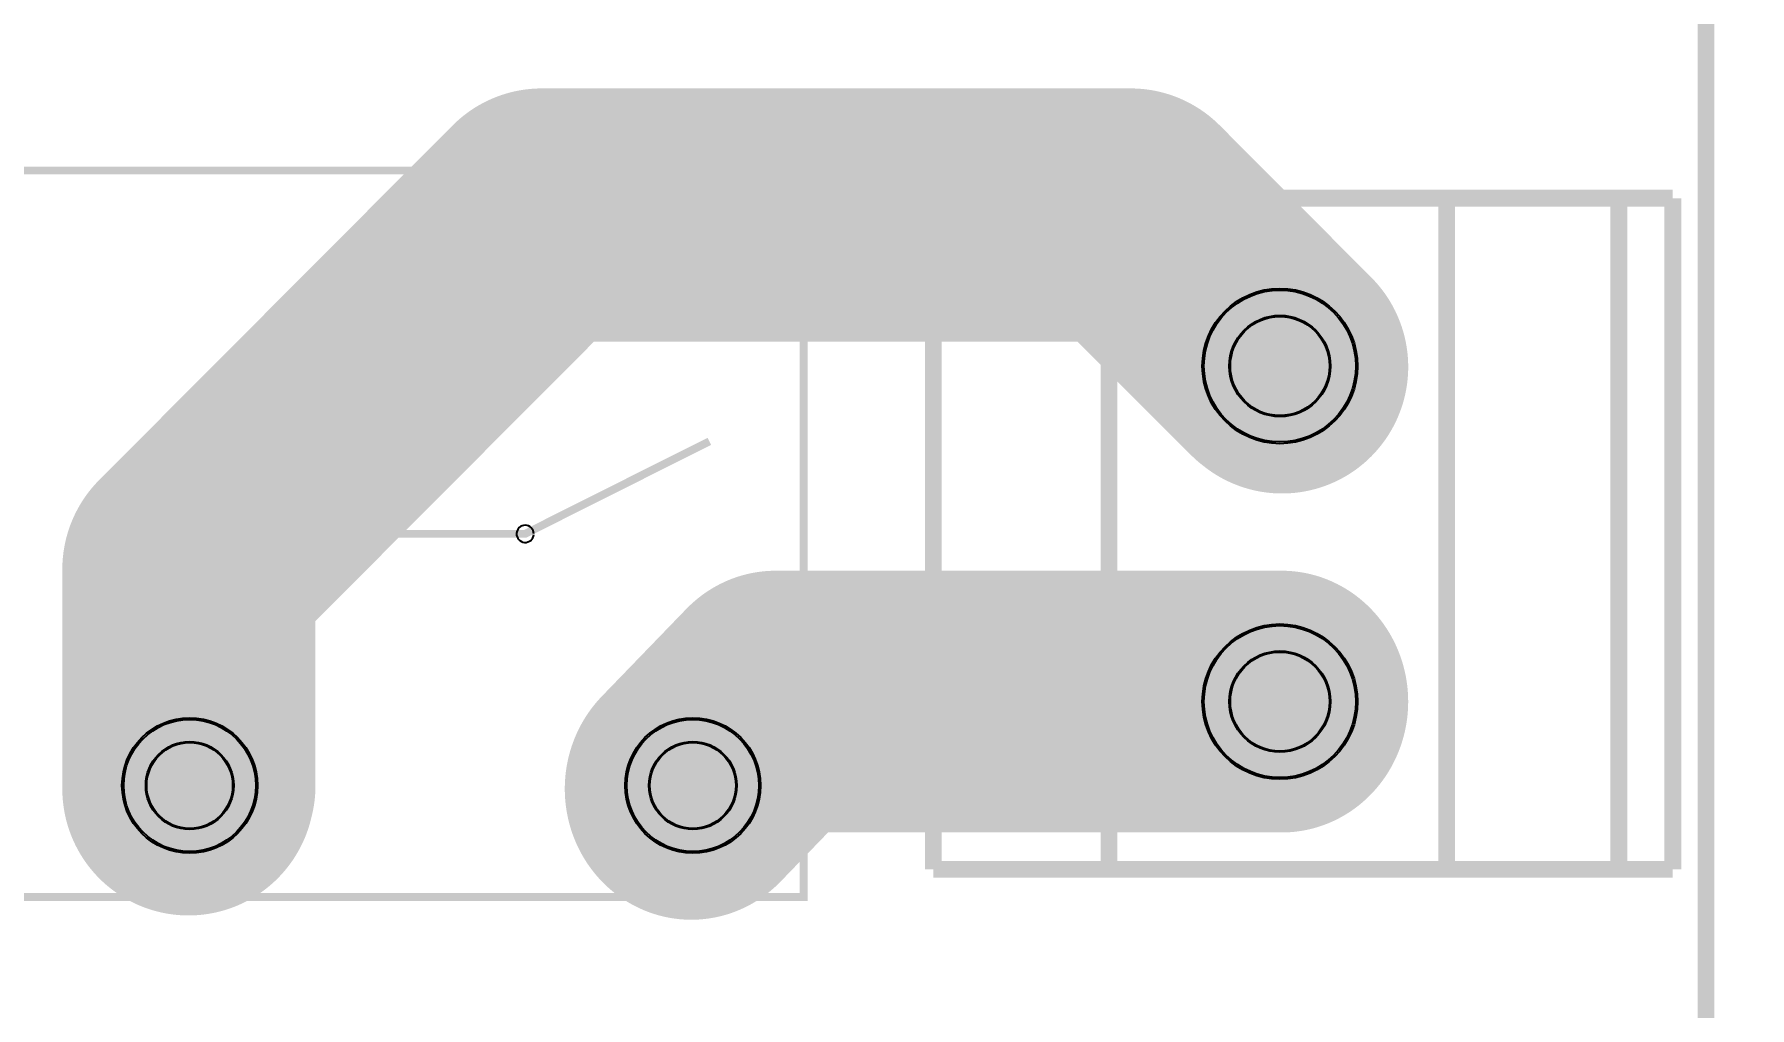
# Model space of a CAD drawing. Extents: x 2462 to 6780, y 1105 to 4890.
# Drawn here: x 5757 to 6780, y 2718 to 3298 of the extents above; entities that cross this region are included whole.
import ezdxf

# ---------------------------------------------------------------- set-up
doc = ezdxf.new("R2010")
doc.units = 9
for name, color, linetype, true_color in [('BoardOutLine', 7, 'Continuous', 0xff00ff), ('BottomLayer', 7, 'Continuous', 0x0000ff), ('BottomPasteMaskLayer', 7, 'Continuous', 0x800000), ('BottomSolderMaskLayer', 7, 'Continuous', 0xaa00ff), ('Multi-Layer', 7, 'Continuous', 0xc0c0c0), ('TopSilkLayer', 7, 'Continuous', 0xffcc00), ('TopSolderMaskLayer', 7, 'Continuous', 0x800080)]:
    doc.layers.add(name, color=color, linetype=linetype, true_color=true_color)

msp = doc.modelspace()

# ---------------------------------------------------------------- hatches: boundary and pattern name
at = {"layer": 'BottomLayer'}
for points in [[(5775, 2850), (5775, 2980), (5775.040000000001, 2982.453999999998), (5775.161, 2984.904999999999), (5775.361000000004, 2987.3509999999987), (5775.642, 2989.7890000000007), (5776.002, 2992.2170000000006), (5776.441000000006, 2994.6320000000014), (5776.958999999995, 2997.0310000000027), (5777.556000000004, 2999.411), (5778.228999999999, 3001.7710000000006), (5778.980000000003, 3004.108), (5779.807000000001, 3006.4190000000017), (5780.708999999995, 3008.701000000001), (5781.684999999998, 3010.9530000000013), (5782.735000000001, 3013.1719999999987), (5783.856, 3015.3549999999996), (5785.047999999995, 3017.5), (5786.310000000005, 3019.605000000003), (5787.639999999999, 3021.667999999998), (5789.035999999993, 3023.685999999998), (5790.498, 3025.6569999999992), (5792.024000000005, 3027.5790000000015), (5793.612000000001, 3029.451000000001), (5795.259999999995, 3031.2690000000002), (5796.967000000004, 3033.0329999999994), (6006.967000000004, 3243.0329999999994), (6008.731, 3244.7400000000016), (6010.548999999999, 3246.3880000000026), (6012.421000000002, 3247.9759999999987), (6014.343000000001, 3249.5020000000004), (6016.3139999999985, 3250.964), (6018.332000000002, 3252.3600000000006), (6020.394999999997, 3253.6900000000023), (6022.5, 3254.9519999999975), (6024.645000000004, 3256.1440000000002), (6026.827999999994, 3257.265000000003), (6029.046999999999, 3258.3149999999987), (6031.298999999999, 3259.2909999999974), (6033.581000000006, 3260.1929999999993), (6035.892000000007, 3261.019999999997), (6038.228999999999, 3261.7710000000006), (6040.589, 3262.4439999999995), (6042.969000000005, 3263.0409999999974), (6045.368000000002, 3263.559000000001), (6047.782999999996, 3263.9979999999996), (6050.210999999996, 3264.358), (6052.649000000005, 3264.639000000003), (6055.095000000001, 3264.839), (6057.546000000002, 3264.959999999999), (6060, 3265), (6410, 3265), (6412.453999999998, 3264.959999999999), (6414.904999999999, 3264.839), (6417.350999999995, 3264.639000000003), (6419.789000000004, 3264.358), (6422.217000000004, 3263.9979999999996), (6424.631999999998, 3263.559000000001), (6427.030999999995, 3263.0409999999974), (6429.411, 3262.4439999999995), (6431.771000000001, 3261.7710000000006), (6434.107999999993, 3261.019999999997), (6436.418999999994, 3260.1929999999993), (6438.701000000001, 3259.2909999999974), (6440.953000000001, 3258.3149999999987), (6443.172000000006, 3257.265000000003), (6445.354999999996, 3256.1440000000002), (6447.5, 3254.9519999999975), (6449.605000000003, 3253.6900000000023), (6451.667999999998, 3252.3600000000006), (6453.6860000000015, 3250.964), (6455.656999999999, 3249.5020000000004), (6457.578999999998, 3247.9759999999987), (6459.451000000001, 3246.3880000000026), (6461.269, 3244.7400000000016), (6463.032999999996, 3243.0329999999994), (6553.032999999996, 3153.0329999999994), (6554.740000000005, 3151.2690000000002), (6556.387999999999, 3149.451000000001), (6557.975999999995, 3147.5790000000015), (6559.501000000004, 3145.6569999999992), (6560.964000000007, 3143.685999999998), (6562.360000000001, 3141.667999999998), (6563.689999999995, 3139.605000000003), (6564.952000000005, 3137.5), (6566.144, 3135.3549999999996), (6567.264999999999, 3133.1719999999987), (6568.315000000002, 3130.9530000000013), (6569.291000000005, 3128.701000000001), (6570.192999999999, 3126.4190000000017), (6571.019999999997, 3124.108), (6571.771000000001, 3121.7710000000006), (6572.443999999996, 3119.411), (6573.041000000005, 3117.0310000000027), (6573.558999999994, 3114.6320000000014), (6573.998, 3112.2170000000006), (6574.358, 3109.7890000000007), (6574.638999999996, 3107.3509999999987), (6574.839, 3104.904999999999), (6574.959999999999, 3102.453999999998), (6575, 3100), (6574.959999999999, 3097.546000000002), (6574.839, 3095.095000000001), (6574.638999999996, 3092.6490000000013), (6574.358, 3090.2109999999993), (6573.998, 3087.7829999999994), (6573.558999999994, 3085.3679999999986), (6573.041000000005, 3082.9689999999973), (6572.443999999996, 3080.589), (6571.771000000001, 3078.2289999999994), (6571.019999999997, 3075.892), (6570.192999999999, 3073.5809999999983), (6569.291000000005, 3071.298999999999), (6568.315000000002, 3069.0469999999987), (6567.264999999999, 3066.8280000000013), (6566.144, 3064.6450000000004), (6564.952000000005, 3062.5), (6563.689999999995, 3060.394999999997), (6562.360000000001, 3058.332000000002), (6560.963000000003, 3056.314000000002), (6559.501000000004, 3054.3430000000008), (6557.975999999995, 3052.4209999999985), (6556.387999999999, 3050.548999999999), (6554.740000000005, 3048.7309999999998), (6553.032999999996, 3046.9670000000006), (6551.269, 3045.2599999999984), (6549.451000000001, 3043.6119999999974), (6547.578999999998, 3042.0240000000013), (6545.656999999999, 3040.499), (6543.6860000000015, 3039.0369999999966), (6541.667999999998, 3037.6399999999994), (6539.605000000003, 3036.3099999999977), (6537.5, 3035.0480000000025), (6535.354999999996, 3033.8559999999998), (6533.172000000006, 3032.734999999997), (6530.953000000001, 3031.6850000000013), (6528.701000000001, 3030.7090000000026), (6526.418999999994, 3029.8070000000007), (6524.107999999993, 3028.980000000003), (6521.771000000001, 3028.2289999999994), (6519.411, 3027.5560000000005), (6517.030999999995, 3026.9590000000026), (6514.631999999998, 3026.440999999999), (6512.217000000004, 3026.0020000000004), (6509.789000000004, 3025.642), (6507.350999999995, 3025.360999999997), (6504.904999999999, 3025.161), (6502.453999999998, 3025.040000000001), (6500, 3025), (6497.546000000002, 3025.040000000001), (6495.095000000001, 3025.161), (6492.649000000005, 3025.360999999997), (6490.210999999996, 3025.642), (6487.782999999996, 3026.0020000000004), (6485.368000000002, 3026.440999999999), (6482.969000000005, 3026.9590000000026), (6480.589, 3027.5560000000005), (6478.228999999999, 3028.2289999999994), (6475.892000000007, 3028.980000000003), (6473.581000000006, 3029.8070000000007), (6471.298999999999, 3030.7090000000026), (6469.046999999999, 3031.6850000000013), (6466.827999999994, 3032.734999999997), (6464.645000000004, 3033.8559999999998), (6462.5, 3035.0480000000025), (6460.394999999997, 3036.3099999999977), (6458.332000000002, 3037.6399999999994), (6456.3139999999985, 3039.036), (6454.343000000001, 3040.499), (6452.421000000002, 3042.0240000000013), (6450.548999999999, 3043.6119999999974), (6448.731, 3045.2599999999984), (6446.967000000004, 3046.9670000000006), (6378.934000000001, 3115), (6091.065999999999, 3115), (5925, 2948.934000000001), (5925, 2850), (5924.959999999999, 2847.546000000002), (5924.839, 2845.095000000001), (5924.638999999996, 2842.6490000000013), (5924.358, 2840.2109999999993), (5923.998, 2837.7829999999994), (5923.558999999994, 2835.3679999999986), (5923.041000000005, 2832.9689999999973), (5922.443999999996, 2830.589), (5921.771000000001, 2828.2289999999994), (5921.019999999997, 2825.892), (5920.192999999999, 2823.5809999999983), (5919.291000000005, 2821.298999999999), (5918.315000000002, 2819.0469999999987), (5917.264999999999, 2816.8280000000013), (5916.144, 2814.6450000000004), (5914.952000000005, 2812.5), (5913.689999999995, 2810.394999999997), (5912.360000000001, 2808.332000000002), (5910.964000000007, 2806.314000000002), (5909.502, 2804.3430000000008), (5907.975999999995, 2802.4209999999985), (5906.387999999999, 2800.548999999999), (5904.740000000005, 2798.7309999999998), (5903.032999999996, 2796.9670000000006), (5901.269, 2795.2599999999984), (5899.451000000001, 2793.6119999999974), (5897.578999999998, 2792.0240000000013), (5895.656999999999, 2790.4979999999996), (5893.6860000000015, 2789.036), (5891.667999999998, 2787.6399999999994), (5889.605000000003, 2786.3099999999977), (5887.5, 2785.0480000000025), (5885.354999999996, 2783.8559999999998), (5883.172000000006, 2782.734999999997), (5880.953000000001, 2781.6850000000013), (5878.701000000001, 2780.7090000000026), (5876.418999999994, 2779.8070000000007), (5874.107999999993, 2778.980000000003), (5871.771000000001, 2778.2289999999994), (5869.411, 2777.5560000000005), (5867.030999999995, 2776.9590000000026), (5864.631999999998, 2776.440999999999), (5862.217000000004, 2776.0020000000004), (5859.789000000004, 2775.642), (5857.350999999995, 2775.360999999997), (5854.904999999999, 2775.161), (5852.453999999998, 2775.040000000001), (5850, 2775), (5847.546000000002, 2775.040000000001), (5845.095000000001, 2775.161), (5842.649000000005, 2775.360999999997), (5840.210999999996, 2775.642), (5837.782999999996, 2776.0020000000004), (5835.368000000002, 2776.440999999999), (5832.969000000005, 2776.9590000000026), (5830.589, 2777.5560000000005), (5828.228999999999, 2778.2289999999994), (5825.892000000007, 2778.980000000003), (5823.581000000006, 2779.8070000000007), (5821.298999999999, 2780.7090000000026), (5819.046999999999, 2781.6850000000013), (5816.827999999994, 2782.734999999997), (5814.645000000004, 2783.8559999999998), (5812.5, 2785.0480000000025), (5810.394999999997, 2786.3099999999977), (5808.332000000002, 2787.6399999999994), (5806.3139999999985, 2789.036), (5804.343000000001, 2790.4979999999996), (5802.421000000002, 2792.0240000000013), (5800.548999999999, 2793.6119999999974), (5798.731, 2795.2599999999984), (5796.967000000004, 2796.9670000000006), (5795.259999999995, 2798.7309999999998), (5793.612000000001, 2800.548999999999), (5792.024000000005, 2802.4209999999985), (5790.498, 2804.3430000000008), (5789.035999999993, 2806.314000000002), (5787.639999999999, 2808.332000000002), (5786.310000000005, 2810.394999999997), (5785.047999999995, 2812.5), (5783.856, 2814.6450000000004), (5782.735000000001, 2816.8280000000013), (5781.684999999998, 2819.0469999999987), (5780.708999999995, 2821.298999999999), (5779.807000000001, 2823.5809999999983), (5778.980000000003, 2825.892), (5778.228999999999, 2828.2289999999994), (5777.556000000004, 2830.589), (5776.958999999995, 2832.9689999999973), (5776.441000000006, 2835.3679999999986), (5776.002, 2837.7829999999994), (5775.642, 2840.2109999999993), (5775.361000000004, 2842.6490000000013), (5775.161, 2845.095000000001), (5775.040000000001, 2847.546000000002), (5775, 2850)], [(6096.967000000004, 2903.0339999999997), (6146.971999999994, 2953.038999999997), (6148.735999999997, 2954.745999999999), (6150.554000000004, 2956.3940000000002), (6152.425999999992, 2957.9820000000036), (6154.347999999998, 2959.5080000000016), (6156.319000000003, 2960.970000000001), (6158.3369999999995, 2962.366000000002), (6160.4000000000015, 2963.696), (6162.505000000005, 2964.9580000000024), (6164.6500000000015, 2966.149999999998), (6166.832999999999, 2967.2710000000006), (6169.052000000003, 2968.321), (6171.304000000004, 2969.2970000000023), (6173.585999999996, 2970.198999999997), (6175.8970000000045, 2971.0260000000017), (6178.234000000004, 2971.777000000002), (6180.593999999997, 2972.449999999997), (6182.974000000002, 2973.0470000000023), (6185.373, 2973.5649999999987), (6187.7880000000005, 2974.004000000001), (6190.216, 2974.3640000000014), (6192.654000000002, 2974.6450000000004), (6195.100000000006, 2974.845000000001), (6197.551000000007, 2974.9660000000003), (6200.005000000005, 2975.0059999999976), (6500, 2975.0059999999976), (6502.453999999998, 2974.9660000000003), (6504.904999999999, 2974.845000000001), (6507.350999999995, 2974.6450000000004), (6509.789000000004, 2974.3640000000014), (6512.217000000004, 2974.004000000001), (6514.631999999998, 2973.5649999999987), (6517.030999999995, 2973.0470000000023), (6519.411, 2972.449999999997), (6521.771000000001, 2971.777000000002), (6524.107999999993, 2971.0260000000017), (6526.418999999994, 2970.198999999997), (6528.701000000001, 2969.2970000000023), (6530.953000000001, 2968.321), (6533.172000000006, 2967.2710000000006), (6535.354999999996, 2966.149999999998), (6537.5, 2964.9580000000024), (6539.605000000003, 2963.696), (6541.667999999998, 2962.366000000002), (6543.6860000000015, 2960.970000000001), (6545.656999999999, 2959.5080000000016), (6547.578999999998, 2957.9820000000036), (6549.451000000001, 2956.3940000000002), (6551.269, 2954.745999999999), (6553.032999999996, 2953.038999999997), (6554.740000000005, 2951.2750000000015), (6556.387999999999, 2949.457000000002), (6557.975999999995, 2947.584999999999), (6559.502, 2945.6630000000005), (6560.964000000007, 2943.6920000000027), (6562.360000000001, 2941.673999999999), (6563.689999999995, 2939.611000000001), (6564.952000000005, 2937.5059999999976), (6566.144, 2935.360999999997), (6567.264999999999, 2933.178), (6568.315000000002, 2930.958999999999), (6569.291000000005, 2928.7069999999985), (6570.192999999999, 2926.4249999999993), (6571.019999999997, 2924.1140000000014), (6571.771000000001, 2921.777000000002), (6572.443999999996, 2919.4169999999976), (6573.041000000005, 2917.0370000000003), (6573.558999999994, 2914.637999999999), (6573.998, 2912.222999999998), (6574.358, 2909.7949999999983), (6574.638999999996, 2907.3570000000036), (6574.839, 2904.911), (6574.959999999999, 2902.459999999999), (6575, 2900.0059999999976), (6574.959999999999, 2897.5519999999997), (6574.839, 2895.1009999999987), (6574.638999999996, 2892.654999999999), (6574.358, 2890.216999999997), (6573.998, 2887.788999999997), (6573.558999999994, 2885.3740000000034), (6573.041000000005, 2882.975000000002), (6572.443999999996, 2880.5949999999975), (6571.771000000001, 2878.2350000000006), (6571.019999999997, 2875.898000000001), (6570.192999999999, 2873.587000000003), (6569.291000000005, 2871.3050000000003), (6568.315000000002, 2869.053), (6567.264999999999, 2866.833999999999), (6566.144, 2864.650999999998), (6564.952000000005, 2862.5059999999976), (6563.689999999995, 2860.4010000000017), (6562.360000000001, 2858.3379999999997), (6560.964000000007, 2856.3199999999997), (6559.502, 2854.349000000002), (6557.975999999995, 2852.426999999996), (6556.387999999999, 2850.5550000000003), (6554.740000000005, 2848.737000000001), (6553.032999999996, 2846.972999999998), (6551.269, 2845.2660000000033), (6549.451000000001, 2843.618000000002), (6547.578999999998, 2842.029999999999), (6545.656999999999, 2840.504000000001), (6543.6860000000015, 2839.0420000000013), (6541.667999999998, 2837.6460000000006), (6539.605000000003, 2836.3160000000025), (6537.5, 2835.054), (6535.354999999996, 2833.862000000001), (6533.172000000006, 2832.741000000002), (6530.953000000001, 2831.690999999999), (6528.701000000001, 2830.715), (6526.418999999994, 2829.8129999999983), (6524.107999999993, 2828.986000000001), (6521.771000000001, 2828.2350000000006), (6519.411, 2827.561999999998), (6517.030999999995, 2826.965), (6514.631999999998, 2826.447), (6512.217000000004, 2826.0080000000016), (6509.789000000004, 2825.648000000001), (6507.350999999995, 2825.367000000002), (6504.904999999999, 2825.1670000000013), (6502.453999999998, 2825.046000000002), (6500, 2825.0059999999976), (6231.071000000004, 2825.0059999999976), (6203.032999999996, 2796.9680000000008), (6201.269, 2795.2609999999986), (6199.451000000001, 2793.613000000001), (6197.578999999998, 2792.024999999998), (6195.656999999999, 2790.499), (6193.6860000000015, 2789.0369999999966), (6191.667999999998, 2787.6409999999996), (6189.605000000003, 2786.3110000000015), (6187.5, 2785.048999999999), (6185.354999999996, 2783.8569999999963), (6183.172000000006, 2782.736000000001), (6180.953000000001, 2781.6860000000015), (6178.701000000001, 2780.709999999999), (6176.418999999994, 2779.8079999999973), (6174.107999999993, 2778.9809999999998), (6171.771000000001, 2778.2299999999996), (6169.411, 2777.5570000000007), (6167.030999999995, 2776.959999999999), (6164.631999999998, 2776.4420000000027), (6162.217000000004, 2776.0030000000006), (6159.789000000004, 2775.643), (6157.350999999995, 2775.362000000001), (6154.904999999999, 2775.1620000000003), (6152.453999999998, 2775.041000000001), (6150, 2775.001000000004), (6147.546000000002, 2775.041000000001), (6145.095000000001, 2775.1620000000003), (6142.649000000005, 2775.362000000001), (6140.210999999996, 2775.643), (6137.782999999996, 2776.0030000000006), (6135.368000000002, 2776.4420000000027), (6132.969000000005, 2776.959999999999), (6130.589, 2777.5570000000007), (6128.228999999999, 2778.2299999999996), (6125.892000000007, 2778.9809999999998), (6123.581000000006, 2779.8079999999973), (6121.298999999999, 2780.709999999999), (6119.046999999999, 2781.6860000000015), (6116.827999999994, 2782.736000000001), (6114.645000000004, 2783.8569999999963), (6112.5, 2785.048999999999), (6110.394999999997, 2786.3110000000015), (6108.332000000002, 2787.6409999999996), (6106.3139999999985, 2789.0369999999966), (6104.343000000001, 2790.5), (6102.421000000002, 2792.024999999998), (6100.548999999999, 2793.613000000001), (6098.731, 2795.2609999999986), (6096.967000000004, 2796.9680000000008), (6095.259999999995, 2798.732), (6093.612000000001, 2800.5499999999993), (6092.024000000005, 2802.4220000000023), (6090.498999999996, 2804.344000000001), (6089.035999999993, 2806.3149999999987), (6087.639999999999, 2808.3329999999987), (6086.310000000005, 2810.3960000000006), (6085.047999999995, 2812.501000000004), (6083.856, 2814.645999999997), (6082.735000000001, 2816.828999999998), (6081.684999999998, 2819.047999999999), (6080.708999999995, 2821.300000000003), (6079.807000000001, 2823.582000000002), (6078.980000000003, 2825.893), (6078.228999999999, 2828.2299999999996), (6077.556000000004, 2830.590000000004), (6076.958999999995, 2832.970000000001), (6076.441000000006, 2835.368999999999), (6076.002, 2837.7839999999997), (6075.642, 2840.2119999999995), (6075.361000000004, 2842.649999999998), (6075.161, 2845.0959999999977), (6075.040000000001, 2847.5469999999987), (6075, 2850.001000000004), (6075.040000000001, 2852.4550000000017), (6075.161, 2854.9060000000027), (6075.361000000004, 2857.351999999999), (6075.642, 2859.7899999999972), (6076.002, 2862.217999999997), (6076.441000000006, 2864.632999999998), (6076.958999999995, 2867.0319999999992), (6077.556000000004, 2869.412000000004), (6078.228999999999, 2871.772000000001), (6078.980000000003, 2874.1089999999967), (6079.807000000001, 2876.4199999999983), (6080.708999999995, 2878.7019999999975), (6081.684999999998, 2880.9540000000015), (6082.735000000001, 2883.1730000000025), (6083.856, 2885.3559999999998), (6085.047999999995, 2887.501000000004), (6086.310000000005, 2889.6059999999998), (6087.639999999999, 2891.6690000000017), (6089.035999999993, 2893.686999999998), (6090.498, 2895.6579999999994), (6092.024000000005, 2897.579999999998), (6093.612000000001, 2899.452000000001), (6095.259999999995, 2901.2700000000004), (6096.967000000004, 2903.0339999999997)]]:
    msp.add_hatch(color=256, dxfattribs=at).paths.add_polyline_path(points)
at = {"layer": 'BottomPasteMaskLayer'}
for points in [[(5775, 2850), (5775, 2980), (5775.040000000001, 2982.453999999998), (5775.161, 2984.904999999999), (5775.361000000004, 2987.3509999999987), (5775.642, 2989.7890000000007), (5776.002, 2992.2170000000006), (5776.441000000006, 2994.6320000000014), (5776.958999999995, 2997.0310000000027), (5777.556000000004, 2999.411), (5778.228999999999, 3001.7710000000006), (5778.980000000003, 3004.108), (5779.807000000001, 3006.4190000000017), (5780.708999999995, 3008.701000000001), (5781.684999999998, 3010.9530000000013), (5782.735000000001, 3013.1719999999987), (5783.856, 3015.3549999999996), (5785.047999999995, 3017.5), (5786.310000000005, 3019.605000000003), (5787.639999999999, 3021.667999999998), (5789.035999999993, 3023.685999999998), (5790.498, 3025.6569999999992), (5792.024000000005, 3027.5790000000015), (5793.612000000001, 3029.451000000001), (5795.259999999995, 3031.2690000000002), (5796.967000000004, 3033.0329999999994), (6006.967000000004, 3243.0329999999994), (6008.731, 3244.7400000000016), (6010.548999999999, 3246.3880000000026), (6012.421000000002, 3247.9759999999987), (6014.343000000001, 3249.5020000000004), (6016.3139999999985, 3250.964), (6018.332000000002, 3252.3600000000006), (6020.394999999997, 3253.6900000000023), (6022.5, 3254.9519999999975), (6024.645000000004, 3256.1440000000002), (6026.827999999994, 3257.265000000003), (6029.046999999999, 3258.3149999999987), (6031.298999999999, 3259.2909999999974), (6033.581000000006, 3260.1929999999993), (6035.892000000007, 3261.019999999997), (6038.228999999999, 3261.7710000000006), (6040.589, 3262.4439999999995), (6042.969000000005, 3263.0409999999974), (6045.368000000002, 3263.559000000001), (6047.782999999996, 3263.9979999999996), (6050.210999999996, 3264.358), (6052.649000000005, 3264.639000000003), (6055.095000000001, 3264.839), (6057.546000000002, 3264.959999999999), (6060, 3265), (6410, 3265), (6412.453999999998, 3264.959999999999), (6414.904999999999, 3264.839), (6417.350999999995, 3264.639000000003), (6419.789000000004, 3264.358), (6422.217000000004, 3263.9979999999996), (6424.631999999998, 3263.559000000001), (6427.030999999995, 3263.0409999999974), (6429.411, 3262.4439999999995), (6431.771000000001, 3261.7710000000006), (6434.107999999993, 3261.019999999997), (6436.418999999994, 3260.1929999999993), (6438.701000000001, 3259.2909999999974), (6440.953000000001, 3258.3149999999987), (6443.172000000006, 3257.265000000003), (6445.354999999996, 3256.1440000000002), (6447.5, 3254.9519999999975), (6449.605000000003, 3253.6900000000023), (6451.667999999998, 3252.3600000000006), (6453.6860000000015, 3250.964), (6455.656999999999, 3249.5020000000004), (6457.578999999998, 3247.9759999999987), (6459.451000000001, 3246.3880000000026), (6461.269, 3244.7400000000016), (6463.032999999996, 3243.0329999999994), (6553.032999999996, 3153.0329999999994), (6554.740000000005, 3151.2690000000002), (6556.387999999999, 3149.451000000001), (6557.975999999995, 3147.5790000000015), (6559.501000000004, 3145.6569999999992), (6560.964000000007, 3143.685999999998), (6562.360000000001, 3141.667999999998), (6563.689999999995, 3139.605000000003), (6564.952000000005, 3137.5), (6566.144, 3135.3549999999996), (6567.264999999999, 3133.1719999999987), (6568.315000000002, 3130.9530000000013), (6569.291000000005, 3128.701000000001), (6570.192999999999, 3126.4190000000017), (6571.019999999997, 3124.108), (6571.771000000001, 3121.7710000000006), (6572.443999999996, 3119.411), (6573.041000000005, 3117.0310000000027), (6573.558999999994, 3114.6320000000014), (6573.998, 3112.2170000000006), (6574.358, 3109.7890000000007), (6574.638999999996, 3107.3509999999987), (6574.839, 3104.904999999999), (6574.959999999999, 3102.453999999998), (6575, 3100), (6574.959999999999, 3097.546000000002), (6574.839, 3095.095000000001), (6574.638999999996, 3092.6490000000013), (6574.358, 3090.2109999999993), (6573.998, 3087.7829999999994), (6573.558999999994, 3085.3679999999986), (6573.041000000005, 3082.9689999999973), (6572.443999999996, 3080.589), (6571.771000000001, 3078.2289999999994), (6571.019999999997, 3075.892), (6570.192999999999, 3073.5809999999983), (6569.291000000005, 3071.298999999999), (6568.315000000002, 3069.0469999999987), (6567.264999999999, 3066.8280000000013), (6566.144, 3064.6450000000004), (6564.952000000005, 3062.5), (6563.689999999995, 3060.394999999997), (6562.360000000001, 3058.332000000002), (6560.963000000003, 3056.314000000002), (6559.501000000004, 3054.3430000000008), (6557.975999999995, 3052.4209999999985), (6556.387999999999, 3050.548999999999), (6554.740000000005, 3048.7309999999998), (6553.032999999996, 3046.9670000000006), (6551.269, 3045.2599999999984), (6549.451000000001, 3043.6119999999974), (6547.578999999998, 3042.0240000000013), (6545.656999999999, 3040.499), (6543.6860000000015, 3039.0369999999966), (6541.667999999998, 3037.6399999999994), (6539.605000000003, 3036.3099999999977), (6537.5, 3035.0480000000025), (6535.354999999996, 3033.8559999999998), (6533.172000000006, 3032.734999999997), (6530.953000000001, 3031.6850000000013), (6528.701000000001, 3030.7090000000026), (6526.418999999994, 3029.8070000000007), (6524.107999999993, 3028.980000000003), (6521.771000000001, 3028.2289999999994), (6519.411, 3027.5560000000005), (6517.030999999995, 3026.9590000000026), (6514.631999999998, 3026.440999999999), (6512.217000000004, 3026.0020000000004), (6509.789000000004, 3025.642), (6507.350999999995, 3025.360999999997), (6504.904999999999, 3025.161), (6502.453999999998, 3025.040000000001), (6500, 3025), (6497.546000000002, 3025.040000000001), (6495.095000000001, 3025.161), (6492.649000000005, 3025.360999999997), (6490.210999999996, 3025.642), (6487.782999999996, 3026.0020000000004), (6485.368000000002, 3026.440999999999), (6482.969000000005, 3026.9590000000026), (6480.589, 3027.5560000000005), (6478.228999999999, 3028.2289999999994), (6475.892000000007, 3028.980000000003), (6473.581000000006, 3029.8070000000007), (6471.298999999999, 3030.7090000000026), (6469.046999999999, 3031.6850000000013), (6466.827999999994, 3032.734999999997), (6464.645000000004, 3033.8559999999998), (6462.5, 3035.0480000000025), (6460.394999999997, 3036.3099999999977), (6458.332000000002, 3037.6399999999994), (6456.3139999999985, 3039.036), (6454.343000000001, 3040.499), (6452.421000000002, 3042.0240000000013), (6450.548999999999, 3043.6119999999974), (6448.731, 3045.2599999999984), (6446.967000000004, 3046.9670000000006), (6378.934000000001, 3115), (6091.065999999999, 3115), (5925, 2948.934000000001), (5925, 2850), (5924.959999999999, 2847.546000000002), (5924.839, 2845.095000000001), (5924.638999999996, 2842.6490000000013), (5924.358, 2840.2109999999993), (5923.998, 2837.7829999999994), (5923.558999999994, 2835.3679999999986), (5923.041000000005, 2832.9689999999973), (5922.443999999996, 2830.589), (5921.771000000001, 2828.2289999999994), (5921.019999999997, 2825.892), (5920.192999999999, 2823.5809999999983), (5919.291000000005, 2821.298999999999), (5918.315000000002, 2819.0469999999987), (5917.264999999999, 2816.8280000000013), (5916.144, 2814.6450000000004), (5914.952000000005, 2812.5), (5913.689999999995, 2810.394999999997), (5912.360000000001, 2808.332000000002), (5910.964000000007, 2806.314000000002), (5909.502, 2804.3430000000008), (5907.975999999995, 2802.4209999999985), (5906.387999999999, 2800.548999999999), (5904.740000000005, 2798.7309999999998), (5903.032999999996, 2796.9670000000006), (5901.269, 2795.2599999999984), (5899.451000000001, 2793.6119999999974), (5897.578999999998, 2792.0240000000013), (5895.656999999999, 2790.4979999999996), (5893.6860000000015, 2789.036), (5891.667999999998, 2787.6399999999994), (5889.605000000003, 2786.3099999999977), (5887.5, 2785.0480000000025), (5885.354999999996, 2783.8559999999998), (5883.172000000006, 2782.734999999997), (5880.953000000001, 2781.6850000000013), (5878.701000000001, 2780.7090000000026), (5876.418999999994, 2779.8070000000007), (5874.107999999993, 2778.980000000003), (5871.771000000001, 2778.2289999999994), (5869.411, 2777.5560000000005), (5867.030999999995, 2776.9590000000026), (5864.631999999998, 2776.440999999999), (5862.217000000004, 2776.0020000000004), (5859.789000000004, 2775.642), (5857.350999999995, 2775.360999999997), (5854.904999999999, 2775.161), (5852.453999999998, 2775.040000000001), (5850, 2775), (5847.546000000002, 2775.040000000001), (5845.095000000001, 2775.161), (5842.649000000005, 2775.360999999997), (5840.210999999996, 2775.642), (5837.782999999996, 2776.0020000000004), (5835.368000000002, 2776.440999999999), (5832.969000000005, 2776.9590000000026), (5830.589, 2777.5560000000005), (5828.228999999999, 2778.2289999999994), (5825.892000000007, 2778.980000000003), (5823.581000000006, 2779.8070000000007), (5821.298999999999, 2780.7090000000026), (5819.046999999999, 2781.6850000000013), (5816.827999999994, 2782.734999999997), (5814.645000000004, 2783.8559999999998), (5812.5, 2785.0480000000025), (5810.394999999997, 2786.3099999999977), (5808.332000000002, 2787.6399999999994), (5806.3139999999985, 2789.036), (5804.343000000001, 2790.4979999999996), (5802.421000000002, 2792.0240000000013), (5800.548999999999, 2793.6119999999974), (5798.731, 2795.2599999999984), (5796.967000000004, 2796.9670000000006), (5795.259999999995, 2798.7309999999998), (5793.612000000001, 2800.548999999999), (5792.024000000005, 2802.4209999999985), (5790.498, 2804.3430000000008), (5789.035999999993, 2806.314000000002), (5787.639999999999, 2808.332000000002), (5786.310000000005, 2810.394999999997), (5785.047999999995, 2812.5), (5783.856, 2814.6450000000004), (5782.735000000001, 2816.8280000000013), (5781.684999999998, 2819.0469999999987), (5780.708999999995, 2821.298999999999), (5779.807000000001, 2823.5809999999983), (5778.980000000003, 2825.892), (5778.228999999999, 2828.2289999999994), (5777.556000000004, 2830.589), (5776.958999999995, 2832.9689999999973), (5776.441000000006, 2835.3679999999986), (5776.002, 2837.7829999999994), (5775.642, 2840.2109999999993), (5775.361000000004, 2842.6490000000013), (5775.161, 2845.095000000001), (5775.040000000001, 2847.546000000002), (5775, 2850)], [(6096.967000000004, 2903.0339999999997), (6146.971999999994, 2953.038999999997), (6148.735999999997, 2954.745999999999), (6150.554000000004, 2956.3940000000002), (6152.425999999992, 2957.9820000000036), (6154.347999999998, 2959.5080000000016), (6156.319000000003, 2960.970000000001), (6158.3369999999995, 2962.366000000002), (6160.4000000000015, 2963.696), (6162.505000000005, 2964.9580000000024), (6164.6500000000015, 2966.149999999998), (6166.832999999999, 2967.2710000000006), (6169.052000000003, 2968.321), (6171.304000000004, 2969.2970000000023), (6173.585999999996, 2970.198999999997), (6175.8970000000045, 2971.0260000000017), (6178.234000000004, 2971.777000000002), (6180.593999999997, 2972.449999999997), (6182.974000000002, 2973.0470000000023), (6185.373, 2973.5649999999987), (6187.7880000000005, 2974.004000000001), (6190.216, 2974.3640000000014), (6192.654000000002, 2974.6450000000004), (6195.100000000006, 2974.845000000001), (6197.551000000007, 2974.9660000000003), (6200.005000000005, 2975.0059999999976), (6500, 2975.0059999999976), (6502.453999999998, 2974.9660000000003), (6504.904999999999, 2974.845000000001), (6507.350999999995, 2974.6450000000004), (6509.789000000004, 2974.3640000000014), (6512.217000000004, 2974.004000000001), (6514.631999999998, 2973.5649999999987), (6517.030999999995, 2973.0470000000023), (6519.411, 2972.449999999997), (6521.771000000001, 2971.777000000002), (6524.107999999993, 2971.0260000000017), (6526.418999999994, 2970.198999999997), (6528.701000000001, 2969.2970000000023), (6530.953000000001, 2968.321), (6533.172000000006, 2967.2710000000006), (6535.354999999996, 2966.149999999998), (6537.5, 2964.9580000000024), (6539.605000000003, 2963.696), (6541.667999999998, 2962.366000000002), (6543.6860000000015, 2960.970000000001), (6545.656999999999, 2959.5080000000016), (6547.578999999998, 2957.9820000000036), (6549.451000000001, 2956.3940000000002), (6551.269, 2954.745999999999), (6553.032999999996, 2953.038999999997), (6554.740000000005, 2951.2750000000015), (6556.387999999999, 2949.457000000002), (6557.975999999995, 2947.584999999999), (6559.502, 2945.6630000000005), (6560.964000000007, 2943.6920000000027), (6562.360000000001, 2941.673999999999), (6563.689999999995, 2939.611000000001), (6564.952000000005, 2937.5059999999976), (6566.144, 2935.360999999997), (6567.264999999999, 2933.178), (6568.315000000002, 2930.958999999999), (6569.291000000005, 2928.7069999999985), (6570.192999999999, 2926.4249999999993), (6571.019999999997, 2924.1140000000014), (6571.771000000001, 2921.777000000002), (6572.443999999996, 2919.4169999999976), (6573.041000000005, 2917.0370000000003), (6573.558999999994, 2914.637999999999), (6573.998, 2912.222999999998), (6574.358, 2909.7949999999983), (6574.638999999996, 2907.3570000000036), (6574.839, 2904.911), (6574.959999999999, 2902.459999999999), (6575, 2900.0059999999976), (6574.959999999999, 2897.5519999999997), (6574.839, 2895.1009999999987), (6574.638999999996, 2892.654999999999), (6574.358, 2890.216999999997), (6573.998, 2887.788999999997), (6573.558999999994, 2885.3740000000034), (6573.041000000005, 2882.975000000002), (6572.443999999996, 2880.5949999999975), (6571.771000000001, 2878.2350000000006), (6571.019999999997, 2875.898000000001), (6570.192999999999, 2873.587000000003), (6569.291000000005, 2871.3050000000003), (6568.315000000002, 2869.053), (6567.264999999999, 2866.833999999999), (6566.144, 2864.650999999998), (6564.952000000005, 2862.5059999999976), (6563.689999999995, 2860.4010000000017), (6562.360000000001, 2858.3379999999997), (6560.964000000007, 2856.3199999999997), (6559.502, 2854.349000000002), (6557.975999999995, 2852.426999999996), (6556.387999999999, 2850.5550000000003), (6554.740000000005, 2848.737000000001), (6553.032999999996, 2846.972999999998), (6551.269, 2845.2660000000033), (6549.451000000001, 2843.618000000002), (6547.578999999998, 2842.029999999999), (6545.656999999999, 2840.504000000001), (6543.6860000000015, 2839.0420000000013), (6541.667999999998, 2837.6460000000006), (6539.605000000003, 2836.3160000000025), (6537.5, 2835.054), (6535.354999999996, 2833.862000000001), (6533.172000000006, 2832.741000000002), (6530.953000000001, 2831.690999999999), (6528.701000000001, 2830.715), (6526.418999999994, 2829.8129999999983), (6524.107999999993, 2828.986000000001), (6521.771000000001, 2828.2350000000006), (6519.411, 2827.561999999998), (6517.030999999995, 2826.965), (6514.631999999998, 2826.447), (6512.217000000004, 2826.0080000000016), (6509.789000000004, 2825.648000000001), (6507.350999999995, 2825.367000000002), (6504.904999999999, 2825.1670000000013), (6502.453999999998, 2825.046000000002), (6500, 2825.0059999999976), (6231.071000000004, 2825.0059999999976), (6203.032999999996, 2796.9680000000008), (6201.269, 2795.2609999999986), (6199.451000000001, 2793.613000000001), (6197.578999999998, 2792.024999999998), (6195.656999999999, 2790.499), (6193.6860000000015, 2789.0369999999966), (6191.667999999998, 2787.6409999999996), (6189.605000000003, 2786.3110000000015), (6187.5, 2785.048999999999), (6185.354999999996, 2783.8569999999963), (6183.172000000006, 2782.736000000001), (6180.953000000001, 2781.6860000000015), (6178.701000000001, 2780.709999999999), (6176.418999999994, 2779.8079999999973), (6174.107999999993, 2778.9809999999998), (6171.771000000001, 2778.2299999999996), (6169.411, 2777.5570000000007), (6167.030999999995, 2776.959999999999), (6164.631999999998, 2776.4420000000027), (6162.217000000004, 2776.0030000000006), (6159.789000000004, 2775.643), (6157.350999999995, 2775.362000000001), (6154.904999999999, 2775.1620000000003), (6152.453999999998, 2775.041000000001), (6150, 2775.001000000004), (6147.546000000002, 2775.041000000001), (6145.095000000001, 2775.1620000000003), (6142.649000000005, 2775.362000000001), (6140.210999999996, 2775.643), (6137.782999999996, 2776.0030000000006), (6135.368000000002, 2776.4420000000027), (6132.969000000005, 2776.959999999999), (6130.589, 2777.5570000000007), (6128.228999999999, 2778.2299999999996), (6125.892000000007, 2778.9809999999998), (6123.581000000006, 2779.8079999999973), (6121.298999999999, 2780.709999999999), (6119.046999999999, 2781.6860000000015), (6116.827999999994, 2782.736000000001), (6114.645000000004, 2783.8569999999963), (6112.5, 2785.048999999999), (6110.394999999997, 2786.3110000000015), (6108.332000000002, 2787.6409999999996), (6106.3139999999985, 2789.0369999999966), (6104.343000000001, 2790.5), (6102.421000000002, 2792.024999999998), (6100.548999999999, 2793.613000000001), (6098.731, 2795.2609999999986), (6096.967000000004, 2796.9680000000008), (6095.259999999995, 2798.732), (6093.612000000001, 2800.5499999999993), (6092.024000000005, 2802.4220000000023), (6090.498999999996, 2804.344000000001), (6089.035999999993, 2806.3149999999987), (6087.639999999999, 2808.3329999999987), (6086.310000000005, 2810.3960000000006), (6085.047999999995, 2812.501000000004), (6083.856, 2814.645999999997), (6082.735000000001, 2816.828999999998), (6081.684999999998, 2819.047999999999), (6080.708999999995, 2821.300000000003), (6079.807000000001, 2823.582000000002), (6078.980000000003, 2825.893), (6078.228999999999, 2828.2299999999996), (6077.556000000004, 2830.590000000004), (6076.958999999995, 2832.970000000001), (6076.441000000006, 2835.368999999999), (6076.002, 2837.7839999999997), (6075.642, 2840.2119999999995), (6075.361000000004, 2842.649999999998), (6075.161, 2845.0959999999977), (6075.040000000001, 2847.5469999999987), (6075, 2850.001000000004), (6075.040000000001, 2852.4550000000017), (6075.161, 2854.9060000000027), (6075.361000000004, 2857.351999999999), (6075.642, 2859.7899999999972), (6076.002, 2862.217999999997), (6076.441000000006, 2864.632999999998), (6076.958999999995, 2867.0319999999992), (6077.556000000004, 2869.412000000004), (6078.228999999999, 2871.772000000001), (6078.980000000003, 2874.1089999999967), (6079.807000000001, 2876.4199999999983), (6080.708999999995, 2878.7019999999975), (6081.684999999998, 2880.9540000000015), (6082.735000000001, 2883.1730000000025), (6083.856, 2885.3559999999998), (6085.047999999995, 2887.501000000004), (6086.310000000005, 2889.6059999999998), (6087.639999999999, 2891.6690000000017), (6089.035999999993, 2893.686999999998), (6090.498, 2895.6579999999994), (6092.024000000005, 2897.579999999998), (6093.612000000001, 2899.452000000001), (6095.259999999995, 2901.2700000000004), (6096.967000000004, 2903.0339999999997)]]:
    msp.add_hatch(color=256, dxfattribs=at).paths.add_polyline_path(points)
at = {"layer": 'BottomSolderMaskLayer'}
for points in [[(5774.045692307693, 2848), (5774.045692307693, 2978.764705882353), (5774.085815384613, 2981.233141176468), (5774.207187692307, 2983.6985588235293), (5774.407803076931, 2986.1589470588224), (5774.689667692306, 2988.6112882352936), (5775.050775384618, 2991.0535705882357), (5775.491126153851, 2993.4827764705915), (5776.010719999991, 2995.8958882352963), (5776.609556923082, 2998.2898882352965), (5777.284627692308, 3000.663770588235), (5778.037938461537, 3003.0145176470614), (5778.867483076916, 3005.3391117647043), (5779.772258461533, 3007.6345352941207), (5780.751261538462, 3009.8997823529426), (5781.804492307696, 3012.131835294116), (5782.928941538456, 3014.327676470588), (5784.12460923077, 3016.485294117647), (5785.390492307699, 3018.6026764705894), (5786.724584615382, 3020.6778117647045), (5788.124879999996, 3022.7076823529387), (5789.59137846154, 3024.6902764705883), (5791.122073846156, 3026.6235823529423), (5792.714960000005, 3028.506594117647), (5794.368030769227, 3030.3352882352956), (5796.080283076924, 3032.1096647058803), (6006.726436923083, 3243.3449588235308), (6008.495864615383, 3245.0620000000017), (6010.319458461534, 3246.7196941176517), (6012.197218461544, 3248.317035294116), (6014.125132307687, 3249.8520117647095), (6016.102196923079, 3251.3226117647027), (6018.126406153839, 3252.7268235294105), (6020.1957538461575, 3254.0646470588254), (6022.307230769227, 3255.334070588233), (6024.458830769232, 3256.5330823529403), (6026.648547692304, 3257.6606764705903), (6028.874375384614, 3258.7168529411756), (6031.133304615389, 3259.6985941176463), (6033.42232615385, 3260.6059000000023), (6035.740436923079, 3261.437764705879), (6038.084627692304, 3262.1931823529376), (6040.451889230768, 3262.8701411764705), (6042.839212307699, 3263.470652941174), (6045.24559384615, 3263.9917000000023), (6047.668024615385, 3264.433282352944), (6050.103495384617, 3264.7954000000027), (6052.548996923077, 3265.0780529411786), (6055.002523076924, 3265.279229411768), (6057.461064615389, 3265.400941176471), (6059.92261538461, 3265.441176470591), (6410.9995384615395, 3265.441176470591), (6413.461089230768, 3265.400941176471), (6415.919630769233, 3265.279229411768), (6418.373156923073, 3265.0780529411786), (6420.81865846154, 3264.7954000000027), (6423.254129230772, 3264.433282352944), (6425.67656, 3263.9917000000023), (6428.082941538458, 3263.470652941174), (6430.470264615389, 3262.8701411764705), (6432.837526153846, 3262.1931823529376), (6435.181716923071, 3261.437764705879), (6437.4998276923, 3260.6059000000023), (6439.788849230768, 3259.6985941176463), (6442.047778461536, 3258.7168529411756), (6444.273606153845, 3257.6606764705903), (6446.463323076925, 3256.5330823529403), (6448.614923076922, 3255.334070588233), (6450.7264, 3254.0646470588254), (6452.795747692304, 3252.7268235294105), (6454.819956923078, 3251.3226117647027), (6456.797021538456, 3249.8520117647095), (6458.7249353846055, 3248.317035294116), (6460.602695384616, 3246.7196941176517), (6462.426289230774, 3245.0620000000017), (6464.195716923066, 3243.3449588235308), (6554.472639999993, 3152.815547058821), (6556.1848923076905, 3151.041170588236), (6557.83796307692, 3149.2124764705877), (6559.430849230768, 3147.329464705879), (6560.960541538458, 3145.3961588235325), (6562.428043076929, 3143.4135647058793), (6563.828338461535, 3141.3836941176487), (6565.1624307692255, 3139.3085588235335), (6566.428313846154, 3137.1911764705874), (6567.6239815384615, 3135.0335588235284), (6568.748430769228, 3132.8377176470567), (6569.8016615384695, 3130.6056647058795), (6570.780664615384, 3128.3404176470576), (6571.685440000001, 3126.0449941176485), (6572.51498461538, 3123.720400000002), (6573.268295384616, 3121.3696529411754), (6573.943366153842, 3118.9957705882334), (6574.542203076926, 3116.601770588237), (6575.061796923073, 3114.188658823532), (6575.502147692307, 3111.75945294118), (6575.863255384618, 3109.317170588238), (6576.145120000001, 3106.8648294117666), (6576.345735384617, 3104.40444117647), (6576.467107692304, 3101.9390235294086), (6576.507230769232, 3099.4705882352937), (6576.467107692304, 3097.002152941175), (6576.345735384617, 3094.5367352941175), (6576.145120000001, 3092.0763470588245), (6575.863255384618, 3089.6240058823532), (6575.502147692307, 3087.181723529411), (6575.061796923073, 3084.752517647059), (6574.542203076926, 3082.339405882354), (6573.943366153842, 3079.945405882354), (6573.268295384616, 3077.571523529412), (6572.51498461538, 3075.220776470589), (6571.685440000001, 3072.8961823529426), (6570.780664615384, 3070.6007588235298), (6569.8016615384695, 3068.335511764708), (6568.748430769228, 3066.1034588235307), (6567.6239815384615, 3063.907617647059), (6566.428313846154, 3061.75), (6565.1624307692255, 3059.6326176470575), (6563.828338461535, 3057.5574823529387), (6562.427040000002, 3055.527611764708), (6560.960541538458, 3053.545017647055), (6559.430849230768, 3051.6117117647045), (6557.83796307692, 3049.7286999999997), (6556.1848923076905, 3047.9000058823513), (6554.472639999993, 3046.125629411763), (6552.703212307693, 3044.408588235292), (6550.879618461542, 3042.750894117642), (6549.001858461532, 3041.1535529411776), (6547.073944615389, 3039.619582352938), (6545.096879999997, 3038.148982352941), (6543.072670769237, 3036.743764705883), (6541.003323076919, 3035.4059411764683), (6538.891846153849, 3034.136517647061), (6536.740246153851, 3032.937505882357), (6534.550529230772, 3031.8099117647034), (6532.324701538462, 3030.7537352941217), (6530.065772307687, 3029.771994117651), (6527.776750769226, 3028.864688235295), (6525.458639999997, 3028.032823529411), (6523.114449230772, 3027.277405882356), (6520.747187692308, 3026.600447058823), (6518.359864615384, 3025.999935294123), (6515.953483076926, 3025.478888235295), (6513.531052307691, 3025.0373058823534), (6511.095581538466, 3024.675188235291), (6508.650079999999, 3024.392535294115), (6506.196553846152, 3024.1913588235257), (6503.738012307695, 3024.0696470588227), (6501.276461538466, 3024.0294117647063), (6498.81491076923, 3024.0696470588227), (6496.3563692307725, 3024.1913588235257), (6493.902843076925, 3024.392535294115), (6491.457341538466, 3024.675188235291), (6489.021870769226, 3025.0373058823534), (6486.599439999998, 3025.478888235295), (6484.19305846154, 3025.999935294123), (6481.805735384616, 3026.600447058823), (6479.4384738461595, 3027.277405882356), (6477.0942830769345, 3028.032823529411), (6474.776172307691, 3028.864688235295), (6472.48715076923, 3029.771994117651), (6470.228221538462, 3030.7537352941217), (6468.002393846145, 3031.8099117647034), (6465.81267692308, 3032.937505882357), (6463.661076923083, 3034.136517647061), (6461.5495999999985, 3035.4059411764683), (6459.480252307694, 3036.743764705883), (6457.456043076927, 3038.147976470591), (6455.478978461535, 3039.619582352938), (6453.551064615385, 3041.1535529411776), (6451.6733046153895, 3042.750894117642), (6449.849710769231, 3044.408588235292), (6448.080283076924, 3046.125629411763), (6379.83795076923, 3114.558823529409), (6091.084203076927, 3114.558823529409), (5924.507230769232, 2947.5159647058827), (5924.507230769232, 2848), (5924.467107692311, 2845.531564705885), (5924.345735384617, 2843.066147058824), (5924.145119999994, 2840.605758823531), (5923.8632553846255, 2838.1534176470595), (5923.502147692307, 2835.7111352941174), (5923.061796923073, 2833.2819294117653), (5922.542203076926, 2830.868817647057), (5921.94336615385, 2828.4748176470566), (5921.268295384616, 2826.100935294122), (5920.51498461538, 2823.7501882352954), (5919.685440000001, 2821.4255941176452), (5918.780664615391, 2819.1301705882324), (5917.801661538462, 2816.8649235294106), (5916.748430769228, 2814.6328705882333), (5915.6239815384615, 2812.437029411769), (5914.428313846154, 2810.2794117647063), (5913.1624307692255, 2808.162029411764), (5911.828338461535, 2806.0868941176486), (5910.428043076929, 2804.0570235294144), (5908.961544615384, 2802.074429411765), (5907.430849230768, 2800.141123529411), (5905.83796307692, 2798.258111764706), (5904.1848923076905, 2796.429417647054), (5902.472639999993, 2794.6550411764692), (5900.703212307701, 2792.9379999999983), (5898.879618461542, 2791.280305882352), (5897.001858461532, 2789.682964705884), (5895.073944615389, 2788.1479882352905), (5893.096879999997, 2786.6773882352936), (5891.072670769223, 2785.2731764705895), (5889.003323076919, 2783.9353529411746), (5886.891846153849, 2782.6659294117635), (5884.740246153844, 2781.466917647056), (5882.550529230779, 2780.3393235294097), (5880.324701538455, 2779.283147058828), (5878.065772307687, 2778.3014058823537), (5875.776750769226, 2777.3941000000013), (5873.458639999997, 2776.5622352941173), (5871.114449230772, 2775.806817647059), (5868.747187692308, 2775.1298588235295), (5866.359864615377, 2774.529347058822), (5863.953483076919, 2774.0083000000013), (5861.531052307691, 2773.5667176470597), (5859.095581538459, 2773.2045999999973), (5856.650079999999, 2772.9219470588214), (5854.196553846152, 2772.7207705882356), (5851.738012307687, 2772.599058823529), (5849.276461538466, 2772.5588235294126), (5846.814910769237, 2772.599058823529), (5844.3563692307725, 2772.7207705882356), (5841.902843076925, 2772.9219470588214), (5839.457341538466, 2773.2045999999973), (5837.021870769233, 2773.5667176470597), (5834.599440000005, 2774.0083000000013), (5832.1930584615475, 2774.529347058822), (5829.805735384616, 2775.1298588235295), (5827.4384738461595, 2775.806817647059), (5825.09428307692, 2776.5622352941173), (5822.776172307698, 2777.3941000000013), (5820.48715076923, 2778.3014058823537), (5818.228221538462, 2779.283147058828), (5816.002393846145, 2780.3393235294097), (5813.81267692308, 2781.466917647056), (5811.661076923076, 2782.6659294117635), (5809.5495999999985, 2783.9353529411746), (5807.480252307694, 2785.2731764705895), (5805.456043076927, 2786.6773882352936), (5803.478978461535, 2788.1479882352905), (5801.551064615385, 2789.682964705884), (5799.6733046153895, 2791.280305882352), (5797.849710769231, 2792.9379999999983), (5796.080283076924, 2794.6550411764692), (5794.368030769227, 2796.429417647054), (5792.714960000005, 2798.258111764706), (5791.122073846156, 2800.141123529411), (5789.59137846154, 2802.074429411765), (5788.124879999996, 2804.0570235294144), (5786.724584615382, 2806.0868941176486), (5785.390492307699, 2808.162029411764), (5784.12460923077, 2810.2794117647063), (5782.928941538456, 2812.437029411769), (5781.804492307696, 2814.6328705882333), (5780.751261538462, 2816.8649235294106), (5779.772258461533, 2819.1301705882324), (5778.867483076916, 2821.4255941176452), (5778.037938461537, 2823.7501882352954), (5777.284627692308, 2826.100935294122), (5776.609556923082, 2828.4748176470566), (5776.010719999991, 2830.868817647057), (5775.491126153851, 2833.2819294117653), (5775.050775384618, 2835.7111352941174), (5774.689667692306, 2838.1534176470595), (5774.407803076931, 2840.605758823531), (5774.207187692307, 2843.066147058824), (5774.085815384613, 2845.531564705885), (5774.045692307693, 2848)], [(6453.7245, 3100, 1), (6546.2755, 3100, 1)], [(6095.723154285719, 2903.155347865213), (6146.013897142853, 2955.1603478652105), (6147.787977142856, 2956.9356210378974), (6149.61636571429, 2958.6495344465548), (6151.4990628571395, 2960.3010480951925), (6153.432045714289, 2961.8880819918013), (6155.414308571431, 2963.4085561443862), (6157.443840000007, 2964.860390560949), (6159.51862857143, 2966.2435852414783), (6161.635657142862, 2967.5560601939833), (6163.792914285717, 2968.795735426458), (6165.988388571423, 2969.9615709429054), (6168.220068571427, 2971.053566743325), (6170.484937142857, 2972.0686028397176), (6172.7799771428545, 2973.006679232076), (6175.104182857147, 2973.8667559244095), (6177.454537142854, 2974.6477929207103), (6179.828022857146, 2975.347710228976), (6182.221622857149, 2975.9685878412165), (6184.63433142857, 2976.5073057694244), (6187.063131428571, 2976.9638640135963), (6189.50500571428, 2977.338262573743), (6191.956937142859, 2977.6305014498575), (6194.416914285721, 2977.8385006499375), (6196.881920000007, 2977.9643401659814), (6199.349942857145, 2978.005940005998), (6501.059200000003, 2978.005940005998), (6503.527222857141, 2977.9643401659814), (6505.992228571427, 2977.8385006499375), (6508.452205714282, 2977.6305014498575), (6510.904137142861, 2977.338262573743), (6513.346011428577, 2976.9638640135963), (6515.774811428571, 2976.5073057694244), (6518.1875199999995, 2975.9685878412165), (6520.581119999995, 2975.347710228976), (6522.954605714287, 2974.6477929207103), (6525.304959999994, 2973.8667559244095), (6527.629165714279, 2973.006679232076), (6529.924205714284, 2972.0686028397176), (6532.189074285714, 2971.053566743325), (6534.420754285718, 2969.9615709429054), (6536.616228571431, 2968.795735426458), (6538.773485714279, 2967.5560601939833), (6540.890514285718, 2966.2435852414783), (6542.965302857148, 2964.860390560949), (6544.99483428571, 2963.4085561443862), (6546.977097142866, 2961.8880819918013), (6548.910079999994, 2960.3010480951925), (6550.7927771428585, 2958.6495344465548), (6552.621165714292, 2956.9356210378974), (6554.395245714288, 2955.1603478652105), (6556.112000000001, 2953.325794920507), (6557.769417142852, 2951.4350821917833), (6559.366491428576, 2949.4882096790316), (6560.901211428572, 2947.4893373662635), (6562.371565714289, 2945.439505249473), (6563.77554285714, 2943.340793320669), (6565.113142857139, 2941.1952815718396), (6566.3823542857135, 2939.0060899909986), (6567.581165714291, 2936.775298570141), (6568.708571428571, 2934.504987301265), (6569.764571428575, 2932.19723617638), (6570.74614857143, 2929.8551651834787), (6571.653302857143, 2927.4818943105674), (6572.485028571427, 2925.0784635536475), (6573.240319999997, 2922.647992900711), (6573.917165714287, 2920.1936023397648), (6574.517577142862, 2917.718411858812), (6575.0385371428565, 2915.2234614538575), (6575.480045714285, 2912.711871112886), (6575.842102857139, 2910.186760823919), (6576.124708571428, 2907.651250574945), (6576.32585142857, 2905.1074203579665), (6576.447542857139, 2902.558390160986), (6576.487771428576, 2900.006239975999), (6576.447542857139, 2897.454089791023), (6576.32585142857, 2894.905059594039), (6576.124708571428, 2892.36122937706), (6575.842102857139, 2889.8257191280863), (6575.480045714285, 2887.300608839112), (6575.0385371428565, 2884.7890184981516), (6574.517577142862, 2882.2940680931933), (6573.917165714287, 2879.818877612237), (6573.240319999997, 2877.3644870512944), (6572.485028571427, 2874.9340163983616), (6571.653302857143, 2872.530585641438), (6570.74614857143, 2870.1573147685267), (6569.764571428575, 2867.8152437756216), (6568.708571428571, 2865.507492650737), (6567.581165714291, 2863.237181381861), (6566.3823542857135, 2861.006389961003), (6565.113142857139, 2858.817198380166), (6563.77554285714, 2856.6716866313363), (6562.371565714289, 2854.5729747025325), (6560.901211428572, 2852.523142585742), (6559.366491428576, 2850.524270272974), (6557.769417142852, 2848.577397760222), (6556.112000000001, 2846.686685031498), (6554.395245714288, 2844.8521320867876), (6552.621165714292, 2843.076858914108), (6550.7927771428585, 2841.3629455054543), (6548.910079999994, 2839.711431856813), (6546.977097142866, 2838.124397960204), (6544.99483428571, 2836.603923807619), (6542.965302857148, 2835.152089391064), (6540.890514285718, 2833.768894710527), (6538.773485714279, 2832.456419758022), (6536.616228571431, 2831.2167445255473), (6534.420754285718, 2830.0509090091), (6532.189074285714, 2828.9589132086803), (6529.924205714284, 2827.9438771122877), (6527.629165714279, 2827.005800719926), (6525.304959999994, 2826.145724027596), (6522.954605714287, 2825.364687031295), (6520.581119999995, 2824.6647697230255), (6518.1875199999995, 2824.043892110789), (6515.774811428571, 2823.5051741825773), (6513.346011428577, 2823.048615938409), (6510.904137142861, 2822.6742173782623), (6508.452205714282, 2822.381978502148), (6505.992228571427, 2822.173979302068), (6503.527222857141, 2822.048139786024), (6501.059200000003, 2822.0065399460073), (6230.593462857141, 2822.0065399460073), (6202.3952457142805, 2792.847132086794), (6200.621165714292, 2791.0718589141106), (6198.792777142851, 2789.3579455054496), (6196.9100800000015, 2787.7064318568155), (6194.977097142852, 2786.1193979602067), (6192.99483428571, 2784.5989238076145), (6190.965302857141, 2783.147089391059), (6188.890514285711, 2781.7638947105297), (6186.773485714286, 2780.4514197580247), (6184.616228571431, 2779.2117445255462), (6182.420754285718, 2778.0459090090953), (6180.189074285721, 2776.9539132086757), (6177.924205714291, 2775.9388771122904), (6175.629165714279, 2775.0008007199285), (6173.304959999994, 2774.1407240275985), (6170.954605714287, 2773.3596870312977), (6168.581120000003, 2772.659769723028), (6166.187519999992, 2772.038892110788), (6163.774811428579, 2771.5001741825836), (6161.34601142857, 2771.0436159384044), (6158.904137142854, 2770.669217378265), (6156.452205714289, 2770.3769785021505), (6153.992228571427, 2770.1689793020705), (6151.527222857141, 2770.043139786023), (6149.059200000003, 2770.0015399460062), (6146.5911771428655, 2770.043139786023), (6144.126171428572, 2770.1689793020705), (6141.666194285717, 2770.3769785021505), (6139.214262857138, 2770.669217378265), (6136.772388571422, 2771.0436159384044), (6134.343588571428, 2771.5001741825836), (6131.93088, 2772.038892110788), (6129.537280000004, 2772.659769723028), (6127.16379428572, 2773.3596870312977), (6124.813440000005, 2774.1407240275985), (6122.48923428572, 2775.0008007199285), (6120.194194285716, 2775.9388771122904), (6117.929325714285, 2776.9539132086757), (6115.697645714281, 2778.0459090090953), (6113.5021714285685, 2779.2117445255462), (6111.3449142857135, 2780.4514197580247), (6109.227885714281, 2781.7638947105297), (6107.153097142858, 2783.147089391059), (6105.123565714282, 2784.5989238076145), (6103.1413028571405, 2786.120437956204), (6101.208320000005, 2787.7064318568155), (6099.325622857141, 2789.3579455054496), (6097.497234285707, 2791.0718589141106), (6095.723154285719, 2792.847132086794), (6094.006399999998, 2794.681685031497), (6092.348982857147, 2796.5723977602247), (6090.75190857143, 2798.519270272973), (6089.218194285713, 2800.5181425857445), (6087.74683428571, 2802.567974702528), (6086.342857142852, 2804.6666866313353), (6085.005257142853, 2806.812198380161), (6083.736045714286, 2809.0013899610058), (6082.537234285708, 2811.23218138186), (6081.409828571428, 2813.502492650732), (6080.353828571424, 2815.8102437756243), (6079.372251428569, 2818.152314768522), (6078.465097142864, 2820.525585641437), (6077.633371428572, 2822.9290163983605), (6076.878079999995, 2825.3594870512898), (6076.20123428572, 2827.8138776122396), (6075.6008228571445, 2830.2890680931887), (6075.07986285715, 2832.7840184981505), (6074.638354285715, 2835.2956088391184), (6074.276297142853, 2837.820719128089), (6073.993691428579, 2840.356229377063), (6073.7925485714295, 2842.900059594038), (6073.6708571428535, 2845.449089791018), (6073.630628571424, 2848.0012399760053), (6073.6708571428535, 2850.553390160985), (6073.7925485714295, 2853.1024203579655), (6073.993691428579, 2855.6462505749405), (6074.276297142853, 2858.1817608239144), (6074.638354285715, 2860.7068711128886), (6075.07986285715, 2863.218461453853), (6075.6008228571445, 2865.7134118588147), (6076.20123428572, 2868.1886023397674), (6076.878079999995, 2870.6429929007136), (6077.633371428572, 2873.073463553643), (6078.465097142864, 2875.4768943105664), (6079.372251428569, 2877.8501651834813), (6080.353828571424, 2880.1922361763864), (6081.409828571428, 2882.499987301271), (6082.537234285708, 2884.7702985701435), (6083.736045714286, 2887.001089991005), (6085.005257142853, 2889.190281571842), (6086.342857142852, 2891.335793320668), (6087.74683428571, 2893.4345052494755), (6089.217188571427, 2895.484337366259), (6090.75190857143, 2897.4832096790306), (6092.348982857147, 2899.430082191786), (6094.006399999998, 2901.320794920506), (6095.723154285719, 2903.155347865213)], [(6453.7245, 2900, 1), (6546.2755, 2900, 1)], [(5809.63, 2850, 1), (5890.37, 2850, 1)], [(6109.63, 2850, 1), (6190.37, 2850, 1)]]:
    msp.add_hatch(color=256, dxfattribs=at).paths.add_polyline_path(points)
at = {"layer": 'Multi-Layer'}
for points in [[(6454.7245, 3100, 1), (6545.2755, 3100, 1)], [(6454.7245, 2900, 1), (6545.2755, 2900, 1)], [(5810.63, 2850, 1), (5889.37, 2850, 1)], [(6110.63, 2850, 1), (6189.37, 2850, 1)]]:
    msp.add_hatch(color=256, dxfattribs=at).paths.add_polyline_path(points)
at = {"layer": 'TopSolderMaskLayer'}
for points in [[(6453.7245, 3100, 1), (6546.2755, 3100, 1)], [(6453.7245, 2900, 1), (6546.2755, 2900, 1)], [(5809.63, 2850, 1), (5890.37, 2850, 1)], [(6109.63, 2850, 1), (6190.37, 2850, 1)]]:
    msp.add_hatch(color=256, dxfattribs=at).paths.add_polyline_path(points)

# ---------------------------------------------------------------- linework, layer by layer
at = {"layer": 'BoardOutLine', "const_width": 10}
msp.add_lwpolyline([(2467, 4640), (2467, 4885), (6754, 4885), (6754, 1110), (2467, 1110), (2467, 4640)], close=True, dxfattribs=at)
at = {"layer": 'BottomLayer', "const_width": 25}
for points in [[(5850, 2850), (5850, 2954.850000000002), (6085.1500000000015, 3190)], [(6500, 3100), (6500, 3125), (6435, 3190), (6085.200000000004, 3190)], [(6150, 2850), (6450, 2850), (6500, 2900)]]:
    msp.add_lwpolyline(points, dxfattribs=at)
at = {"layer": 'BottomSolderMaskLayer'}
for centre, radius in [((6500, 3100), 46.275499999999994), ((6500, 3100), 30.180184956543826), ((6500, 2900), 46.275499999999994), ((6500, 2900), 30.180184956543826), ((5850, 2850), 40.37), ((6150, 2850), 40.37), ((5850, 2850), 26.2410127000254), ((6150, 2850), 26.2410127000254)]:
    msp.add_circle(centre, radius, dxfattribs=at)
at = {"layer": 'Multi-Layer'}
for centre, radius in [((6500, 3100), 45.275499999999994), ((6500, 3100), 29.528), ((6500, 2900), 45.275499999999994), ((6500, 2900), 29.528), ((5850, 2850), 39.37), ((6150, 2850), 39.37), ((5850, 2850), 25.591), ((6150, 2850), 25.591)]:
    msp.add_circle(centre, radius, dxfattribs=at)
at = {"layer": 'TopSilkLayer', "const_width": 4.724}
msp.add_lwpolyline([(6216.0999999999985, 3216.5), (5383.9000000000015, 3216.5), (5383.9000000000015, 2783.5), (6216.0999999999985, 2783.5), (6216.0999999999985, 3216.5)], close=True, dxfattribs=at)
at = {"layer": 'TopSilkLayer'}
for points, const_width in [([(6293.307999999997, 2800), (6293.307999999997, 3200)], 10), ([(6293.307999999997, 3200), (6734.252999999997, 3200)], 10), ([(6398.073999999993, 2800), (6398.073999999993, 3200)], 10), ([(6599.406999999999, 2800), (6599.406999999999, 3200)], 10), ([(6702.075000000004, 2800), (6702.075000000004, 3200)], 10), ([(6734.252999999997, 2800), (6734.252999999997, 3200)], 10), ([(5850, 2900), (5850, 3000), (6050, 3000), (6159.799999999996, 3055.100000000002)], 4.724), ([(6150, 2900), (6150, 2950)], 4.724), ([(6293.307999999997, 2800), (6734.252999999997, 2800)], 10)]:
    msp.add_lwpolyline(points, dxfattribs=dict(at, const_width=const_width))
msp.add_arc((6049.999000863245, 2999.997027434627), 5.118, 0.03327773735512995, 354.9329709477572, dxfattribs=at)
at = {"layer": 'TopSolderMaskLayer'}
for centre, radius in [((6500, 3100), 46.275499999999994), ((6500, 3100), 30.180184956543826), ((6500, 2900), 46.275499999999994), ((6500, 2900), 30.180184956543826), ((5850, 2850), 40.37), ((6150, 2850), 40.37), ((5850, 2850), 26.2410127000254), ((6150, 2850), 26.2410127000254)]:
    msp.add_circle(centre, radius, dxfattribs=at)

doc.saveas('drawing.dxf')
